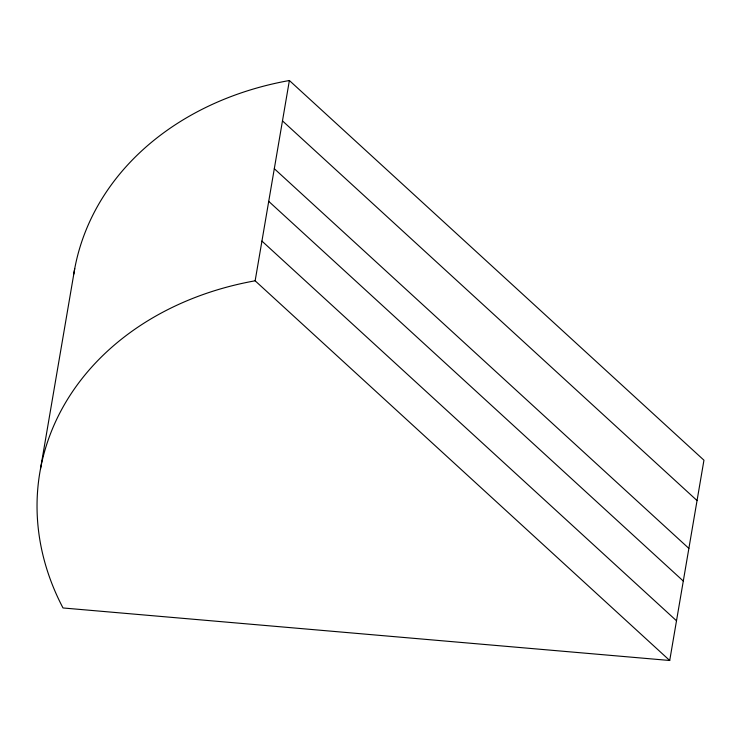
<?xml version="1.0" encoding="UTF-8"?>
<svg xmlns="http://www.w3.org/2000/svg" width="741" height="741" viewBox="0 0 741 741"><rect width="100%" height="100%" fill="white"/><g stroke="black" fill="none" stroke-linecap="round" stroke-linejoin="round"><path stroke-width="1.11" d="M40.486 468.914L74.73 268.622M255.145 280.802L289.379 80.51L703.95 460.198L669.716 660.49L63.013 607.963A302.56 246.012 9.7 0 1 255.145 280.802L669.716 660.49M282.478 120.885L697.049 500.564M274.309 168.707L688.871 548.396M268.724 201.357L683.295 581.046M261.934 241.084L676.505 620.773M73.757 274.179A302.56 246.012 9.7 0 1 289.379 80.51"/></g></svg>
